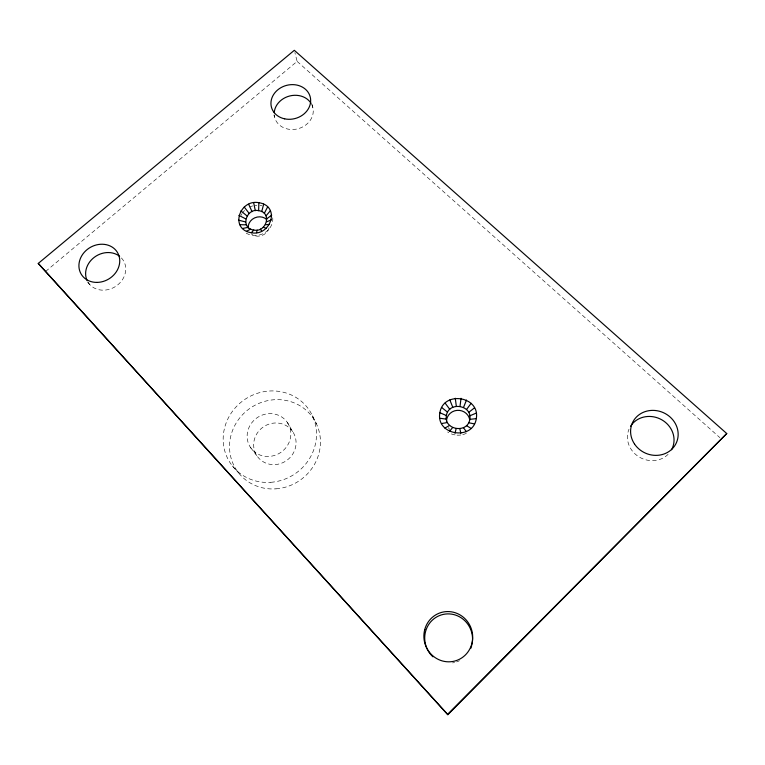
<?xml version="1.0" encoding="UTF-8"?>
<svg xmlns="http://www.w3.org/2000/svg" width="765" height="765" viewBox="0 0 765 765"><rect width="100%" height="100%" fill="white"/><g stroke="black" fill="none" stroke-linecap="round" stroke-linejoin="round"><path stroke-width="0.57" stroke-dasharray="3.83 2.87" d="M45.623 271.432L297.116 61.391L294.879 52.527M297.116 61.391L719.894 437.657M232.445 466.019L238.623 472.933M87.602 282.017L89.821 284.637M250.404 447.315L256.858 455.711M287.411 422.557A22.262 20.999 -34.8 0 1 269.959 456.37A22.262 20.999 -34.8 0 1 249.581 426.239A22.262 20.999 -34.8 0 1 287.411 422.557L292.727 431.661A21.602 20.445 -35.5 0 1 275.849 464.537A21.602 20.445 -35.5 0 1 256.026 435.199A21.602 20.445 -35.5 0 1 292.727 431.661M312.464 415.787L316.481 423.963M273.908 114.989L274.559 117.055M312.053 104.375L312.828 107.53M454.592 662.5A24.71 23.849 73.1 0 1 452.536 662.901M459.507 660.683A24.71 23.849 73.1 0 1 456.59 661.907M121.406 257.939A20.76 18.054 -31.2 0 1 115.898 286.253A20.76 18.054 -31.2 0 1 87.172 280.717M668.113 454.324A23.648 21.745 25.3 0 1 638.526 456.6A23.648 21.745 25.3 0 1 629.012 429.184M311.671 104.413A19.718 16.897 -15.4 0 1 298.274 128.673A19.718 16.897 -15.4 0 1 274.224 114.874M449.82 429.433A11.724 11.265 3 0 1 448.29 427.578M269.098 227.913A10.739 9.534 -20.6 0 1 261.85 235.524A10.739 9.534 -20.6 0 1 251.503 234.071M466.354 433.325A18.36 17.614 2.7 0 1 461.974 434.788M460.846 434.989A18.36 17.614 2.7 0 1 456.208 435.065M455.07 434.912A18.36 17.614 2.7 0 1 447.621 431.976M272.742 217.824A16.801 14.879 -20.5 0 1 263.638 233.354A16.801 14.879 -20.5 0 1 245.106 232.397M241.099 215.338A16.801 14.879 -20.5 0 1 242.065 213.598M242.629 212.766A16.801 14.879 -20.5 0 1 244.647 210.452M249.792 206.971A16.801 14.879 -20.5 0 1 252.756 205.909M254.793 205.479A16.801 14.879 -20.5 0 1 256.858 205.288M259.947 205.431A16.801 14.879 -20.5 0 1 261.926 205.823M270.829 482.304A47.535 44.867 -34.9 0 0 309.758 410.872A47.535 44.867 -34.9 0 0 228.926 416.858A47.535 44.867 -34.9 0 0 270.829 482.304M276.002 488.845A46.292 43.815 -35.6 0 0 313.841 419.153A46.292 43.815 -35.6 0 0 235.104 424.91A46.292 43.815 -35.6 0 0 276.002 488.845"/><path stroke-width="1.15" d="M476.299 418.627C480.344 396.174 443.375 390.38 439.865 412.718C435.543 435.361 472.99 441.242 476.299 418.627L469.815 419.354C467.664 433.879 443.624 430.102 446.378 415.548C448.606 401.137 472.454 404.886 469.815 419.354M258.627 210.671C246.225 207.755 239.847 228.276 253.779 230.036C266.22 233 272.598 212.402 258.627 210.671L258.866 202.687C239.522 198.91 229.223 229.28 251.312 232.751C270.743 236.615 281.051 206.072 258.866 202.687M460.014 406.253L461.037 398.297M256.533 232.713L257.136 230.016M455.003 433.22L456.131 428.735M261.735 211.58L263.676 204.092M463.533 407.382L466.497 400.038M264.308 213.349L267.674 206.827M466.516 409.495L471.144 403.308M449.504 431.431L452.603 427.578M266.086 215.807L270.447 210.624M726.75 433.545L447.85 714.692L38.25 263.437L294.315 50.308L726.75 433.545L447.477 714.433M251.312 232.751L253.779 230.036M468.696 412.392L474.53 407.802M266.909 218.704L271.718 215.128M444.857 428.094L449.61 425.445M246.464 231.298L250.662 229.108M469.834 415.787L476.308 413.081M266.679 221.773L271.374 219.89M242.476 228.515L248.09 227.32M441.51 423.552L447.449 422.519M265.426 224.7L269.433 224.441M239.732 224.671L246.32 224.843M439.799 418.254L446.339 419.115M468.658 422.749L474.501 423.906M238.508 220.148L245.527 221.936M263.265 227.205L266.067 228.343M439.865 412.718L446.378 415.548M238.91 215.405L245.775 218.876M466.449 425.627L471.068 428.381M441.711 407.496L447.563 412.182M240.889 210.891L247.047 215.96M38.25 263.437L447.85 714.692M244.245 207.038L249.208 213.483M463.418 427.702L466.354 431.623M445.134 403.079L449.763 409.332M260.406 229.041L261.63 231.193M248.654 204.236L252.048 211.666M449.82 399.894L452.775 407.276M459.861 428.773L460.817 433.286M253.684 202.735L255.29 210.7M455.29 398.249L456.303 406.215M432.952 656.81A24.71 23.849 73.1 0 1 428.237 625.225A24.71 23.849 73.1 0 1 457.633 615.882A24.71 23.849 73.1 0 1 471.967 644.407M471.718 645.44A24.71 23.849 73.1 0 1 470.695 648.481M87.172 280.717A20.76 18.054 -31.2 0 1 94.363 257.25A20.76 18.054 -31.2 0 1 119.646 256.332M630.59 426.191A23.648 21.745 25.3 0 1 661.849 419.842A23.648 21.745 25.3 0 1 671.555 449.744M274.224 112.646A19.718 16.897 -15.4 0 1 289.782 95.96A19.718 16.897 -15.4 0 1 311.126 103.447M446.473 422.012A11.724 11.265 3 0 1 457.04 410.365A11.724 11.265 3 0 1 469.767 419.899M248.195 228.066A10.739 9.534 -20.6 0 1 254.621 217.901A10.739 9.534 -20.6 0 1 266.736 219.574M424.766 629.48A25.207 24.337 73 0 0 454.362 661.151A25.207 24.337 73 0 0 465.722 619.459A25.207 24.337 73 0 0 424.766 629.48M96.973 282.409A21.133 18.303 -31 0 0 118.068 253.588A21.133 18.303 -31 0 0 82.945 253.951A21.133 18.303 -31 0 0 96.973 282.409M634.51 443.996A24.126 22.137 24.9 0 0 675.638 444.264A24.126 22.137 24.9 0 0 652.975 410.375A24.126 22.137 24.9 0 0 634.51 443.996M284.647 118.833A20.053 17.117 -15.4 0 0 310.236 97.012A20.053 17.117 -15.4 0 0 277.523 90.05A20.053 17.117 -15.4 0 0 284.647 118.833"/></g></svg>
